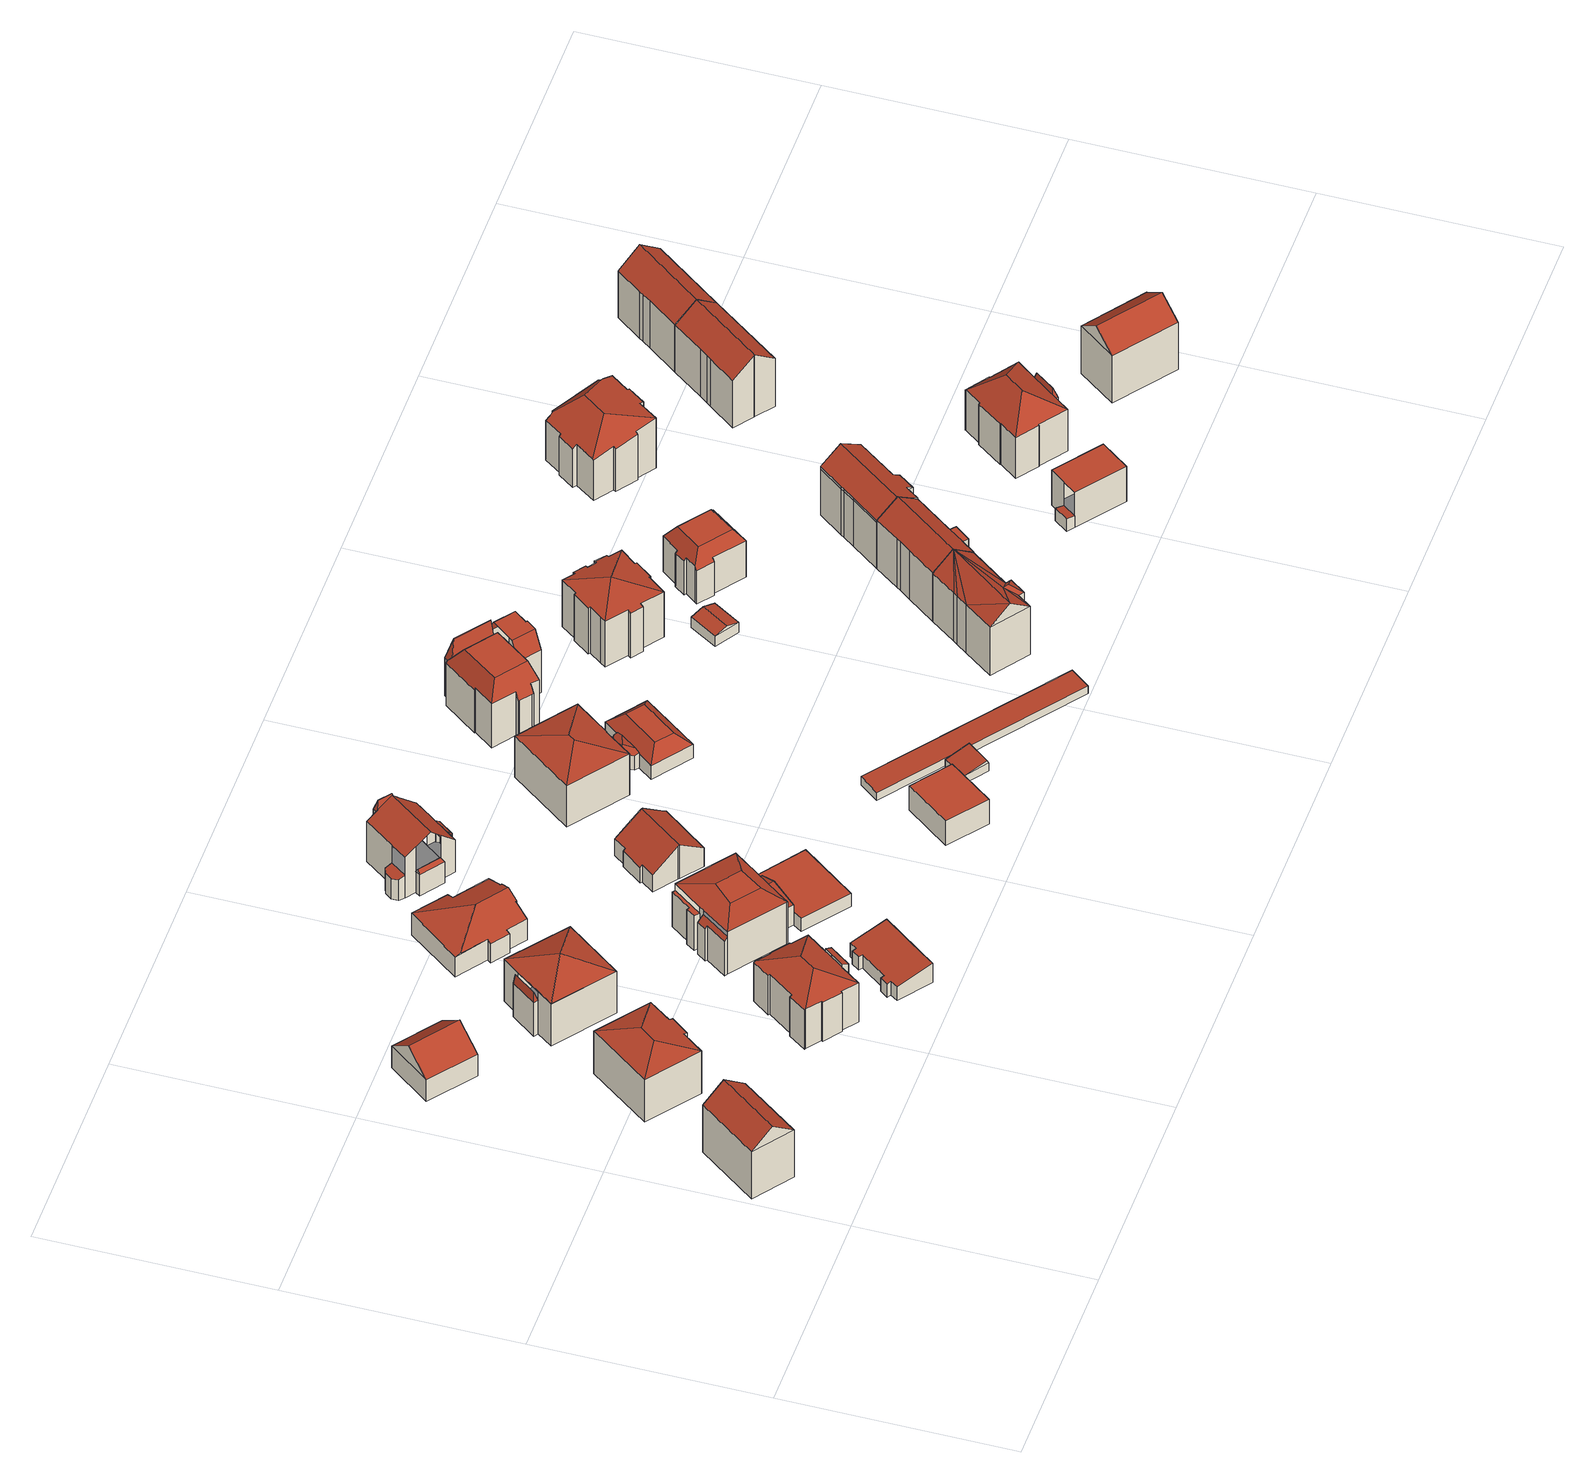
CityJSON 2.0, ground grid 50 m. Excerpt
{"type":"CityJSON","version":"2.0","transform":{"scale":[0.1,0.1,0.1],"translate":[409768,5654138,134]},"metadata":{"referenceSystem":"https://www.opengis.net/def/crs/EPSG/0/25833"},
"CityObjects":{
"building1":{"type":"Building","attributes":{"Dachtyp_tdc":"tdcGableRoof","Gemeindeschluessel":14612000,"Dachneigung":37.36,"QualitaetDacherkennung":73,"Geometrietyp2DReferenz":"3000","measuredHeight":16.45,"function":"31001_9998","roofType":"3100"},"geometry":[{"type":"Solid","lod":"2","boundaries":[[[[0,1,2,3]],[[1,4,5,2]],[[4,6,7,5]],[[6,0,3,7]],[[4,1,8]],[[0,6,9]],[[1,0,9,8]],[[6,4,8,9]],[[3,2,5,7]]]],"semantics":{"surfaces":[{"type":"WallSurface"},{"type":"RoofSurface"},{"type":"GroundSurface"}],"values":[[0,0,0,0,0,0,1,1,2]]}}]},
"building2":{"type":"Building","attributes":{"Dachtyp_tdc":"tdcHipRoof","Gemeindeschluessel":14612000,"Dachneigung":14.73,"QualitaetDacherkennung":58,"Geometrietyp2DReferenz":"3000","measuredHeight":13.12,"function":"31001_9998","roofType":"3200"},"geometry":[{"type":"Solid","lod":"2","boundaries":[[[[10,11,12,13]],[[11,14,15,12]],[[14,16,17,15]],[[16,18,19,17]],[[18,20,21,19]],[[20,22,23,21]],[[22,24,25,23]],[[24,10,13,25]],[[16,14,26]],[[20,18,27]],[[14,11,10,24,22,20,27,26]],[[18,16,26,27]],[[13,12,15,17,19,21,23,25]]]],"semantics":{"surfaces":[{"type":"WallSurface"},{"type":"RoofSurface"},{"type":"GroundSurface"}],"values":[[0,0,0,0,0,0,0,0,1,1,1,1,2]]}}]},
"building3":{"type":"Building","attributes":{"Dachtyp_tdc":"tdcFreeFormRoof","Gemeindeschluessel":14612000,"Dachneigung":39.04,"QualitaetDacherkennung":58,"Geometrietyp2DReferenz":"3000","measuredHeight":10.49,"function":"31001_9998","roofType":"5000"},"geometry":[{"type":"Solid","lod":"2","boundaries":[[[[28,29,30,31]],[[29,32,33,30]],[[32,34,35,33]],[[34,28,31,35]],[[36,34,32]],[[37,36,32,29]],[[37,29,28]],[[36,37,28,34]],[[31,30,33,35]]]],"semantics":{"surfaces":[{"type":"WallSurface"},{"type":"RoofSurface"},{"type":"GroundSurface"}],"values":[[0,0,0,0,0,1,0,1,2]]}}]},
"building4":{"type":"Building","attributes":{"Gemeindeschluessel":14612000,"Geometrietyp2DReferenz":"3000","function":"31001_9998","roofType":"9999"},"children":["building4-1","building4-2"]},
"building4-1":{"type":"BuildingPart","attributes":{"Dachtyp_tdc":"tdcPolyFlatRoof","Dachneigung":21.83,"QualitaetDacherkennung":48,"Geometrietyp2DReferenz":"3000","measuredHeight":11.21,"roofType":"2100"},"parents":["building4"],"geometry":[{"type":"MultiSurface","lod":"2","boundaries":[[[38,39,40,41]],[[39,42,43,44,40]],[[45,38,41,46,47]],[[45,42,39,38]],[[41,40,44,46]]],"semantics":{"surfaces":[{"type":"WallSurface"},{"type":"RoofSurface"},{"type":"GroundSurface"}],"values":[0,0,0,1,2]}}]},
"building4-2":{"type":"BuildingPart","attributes":{"Dachtyp_tdc":"tdcHipRoof","Dachneigung":21.79,"QualitaetDacherkennung":64,"Geometrietyp2DReferenz":"3000","measuredHeight":13.16,"roofType":"3200"},"parents":["building4"],"geometry":[{"type":"MultiSurface","lod":"2","boundaries":[[[48,49,50,51]],[[49,52,53,50]],[[52,54,55,53]],[[54,56,57,55]],[[56,58,59,57]],[[58,60,61,59]],[[60,62,63,61]],[[62,64,65,63]],[[64,66,67,65]],[[66,47,46,67]],[[43,68,69,44]],[[68,70,71,69]],[[70,72,73,71]],[[72,74,75,73]],[[74,76,77,75]],[[76,78,79,77]],[[78,80,81,79]],[[80,82,83,81]],[[82,48,51,83]],[[78,76,74,72,70,68,84]],[[66,64,62,60,58,56,85]],[[68,43,47,66,85,84]],[[56,54,52,49,48,82,80,78,84,85]],[[51,50,53,55,57,59,61,63,65,67,46,44,69,71,73,75,77,79,81,83]]],"semantics":{"surfaces":[{"type":"WallSurface"},{"type":"RoofSurface"},{"type":"GroundSurface"}],"values":[0,0,0,0,0,0,0,0,0,0,0,0,0,0,0,0,0,0,0,1,1,1,1,2]}}]},
"building5":{"type":"Building","attributes":{"Gemeindeschluessel":14612000,"Geometrietyp2DReferenz":"3000","function":"31001_9998","roofType":"9999"},"children":["building5-1","building5-2"]},
"building5-1":{"type":"BuildingPart","attributes":{"Dachtyp_tdc":"tdcTentRoof","Dachneigung":22.28,"QualitaetDacherkennung":67,"Geometrietyp2DReferenz":"3000","measuredHeight":14.36,"roofType":"3500"},"parents":["building5"],"geometry":[{"type":"MultiSurface","lod":"2","boundaries":[[[86,87,88]],[[86,89,90,87]],[[89,91,92,90]],[[91,93,94,92]],[[93,95,96,94]],[[95,97,98,96]],[[97,99,98]],[[100,101,102,103,104]],[[91,103,102]],[[93,91,102]],[[101,93,102]],[[97,100,104,86]],[[86,104,103,89]],[[89,103,91]],[[93,101,95]],[[95,101,100,97]],[[87,90,92,94,96,98]]],"semantics":{"surfaces":[{"type":"WallSurface"},{"type":"RoofSurface"},{"type":"GroundSurface"}],"values":[0,0,0,0,0,0,0,1,1,1,1,0,0,0,0,0,2]}}]},
"building5-2":{"type":"BuildingPart","attributes":{"Dachtyp_tdc":"tdcFreeFormRoof","Dachneigung":74.58,"QualitaetDacherkennung":22,"Geometrietyp2DReferenz":"3000","measuredHeight":10.93,"roofType":"5000"},"parents":["building5"],"geometry":[{"type":"MultiSurface","lod":"2","boundaries":[[[99,105,106,98]],[[105,107,108,106]],[[107,88,87,108]],[[109,88,107]],[[110,109,107,105]],[[110,105,99]],[[109,110,99,88]],[[98,106,108,87]]],"semantics":{"surfaces":[{"type":"WallSurface"},{"type":"RoofSurface"},{"type":"GroundSurface"}],"values":[0,0,0,0,1,1,1,2]}}]},
"building6":{"type":"Building","attributes":{"Dachtyp_tdc":"tdcPolyFlatRoof","Gemeindeschluessel":14612000,"Dachneigung":9.89,"QualitaetDacherkennung":87,"Geometrietyp2DReferenz":"3000","measuredHeight":5.12,"function":"31001_9998","roofType":"2100"},"geometry":[{"type":"Solid","lod":"2","boundaries":[[[[111,112,113,114]],[[112,115,116,113]],[[115,117,118,116]],[[117,119,120,118]],[[119,121,122,120]],[[121,123,124,122]],[[123,125,126,124]],[[125,127,128,126]],[[127,129,130,128]],[[129,131,132,130]],[[131,133,134,132]],[[135,111,114,136]],[[137,135,136,138]],[[138,136,114,113,116,118,120,122,124,126,128,130,132,134]],[[133,137,138,134]],[[133,131,129,127,125,123,121,119,117,115,112,111,135,137]]]],"semantics":{"surfaces":[{"type":"WallSurface"},{"type":"GroundSurface"},{"type":"RoofSurface"}],"values":[[0,0,0,0,0,0,0,0,0,0,0,0,0,1,0,2]]}}]},
"building7":{"type":"Building","attributes":{"Dachtyp_tdc":"tdcFreeFormRoof","Gemeindeschluessel":14612000,"Dachneigung":26.12,"QualitaetDacherkennung":46,"Geometrietyp2DReferenz":"3000","measuredHeight":8.81,"function":"31001_9998","roofType":"5000"},"geometry":[{"type":"Solid","lod":"2","boundaries":[[[[139,140,141,142]],[[140,143,144,141]],[[143,145,146,144]],[[145,147,148,146]],[[147,149,150,148]],[[149,151,152,150]],[[151,153,154,152]],[[153,155,156,154]],[[155,157,158,156]],[[157,159,160,158]],[[159,161,162,160]],[[161,163,164,162]],[[163,165,166,164]],[[165,139,142,166]],[[167,168,140,139]],[[155,153,169,168,167,165,163,161,159,157]],[[149,147,145,143,140,168,169,151]],[[153,151,169]],[[139,165,167]],[[142,141,144,146,148,150,152,154,156,158,160,162,164,166]]]],"semantics":{"surfaces":[{"type":"WallSurface"},{"type":"RoofSurface"},{"type":"GroundSurface"}],"values":[[0,0,0,0,0,0,0,0,0,0,0,0,0,0,1,1,1,0,0,2]]}}]},
"building8":{"type":"Building","attributes":{"Gemeindeschluessel":14612000,"Geometrietyp2DReferenz":"3000","function":"31001_9998","roofType":"9999"},"children":["building8-1","building8-2","building8-3","building8-4","building8-5"]},
"building8-1":{"type":"BuildingPart","attributes":{"Dachtyp_tdc":"tdcGableRoof","Dachneigung":10.98,"QualitaetDacherkennung":5,"Geometrietyp2DReferenz":"3000","measuredHeight":6.7,"roofType":"3100"},"parents":["building8"],"geometry":[{"type":"MultiSurface","lod":"2","boundaries":[[[170,171,172,173,174]],[[175,176,177,178,179]],[[175,171,180]],[[171,170,181,180]],[[176,175,180,181]],[[174,173,178,177]]],"semantics":{"surfaces":[{"type":"WallSurface"},{"type":"RoofSurface"},{"type":"GroundSurface"}],"values":[0,0,0,1,1,2]}}]},
"building8-2":{"type":"BuildingPart","attributes":{"Dachtyp_tdc":"tdcPolyFlatRoof","Dachneigung":0,"QualitaetDacherkennung":69,"Geometrietyp2DReferenz":"3000","measuredHeight":3.48,"roofType":"1000"},"parents":["building8"],"geometry":[{"type":"MultiSurface","lod":"2","boundaries":[[[182,183,184,185]],[[183,179,178,184]],[[172,186,187,173]],[[186,188,189,187]],[[188,182,185,189]],[[188,186,172,179,183,182]],[[185,184,178,173,187,189]]],"semantics":{"surfaces":[{"type":"WallSurface"},{"type":"RoofSurface"},{"type":"GroundSurface"}],"values":[0,0,0,0,0,1,2]}}]},
"building8-3":{"type":"BuildingPart","attributes":{"Dachtyp_tdc":"tdcCutTentRoof","Dachneigung":14.23,"QualitaetDacherkennung":48,"Geometrietyp2DReferenz":"3000","measuredHeight":12.59,"roofType":"9999"},"parents":["building8"],"geometry":[{"type":"MultiSurface","lod":"2","boundaries":[[[190,191,192,193,194]],[[191,195,174,192]],[[195,170,174]],[[196,177,176]],[[196,197,198,177]],[[197,199,200,198]],[[199,201,202,203,200]],[[204,205,206,207,208,209]],[[191,190,210,211]],[[197,196,195,191,211,212]],[[201,199,197,212,213]],[[190,205,204,201,213,210]],[[213,212,211,210]],[[193,192,174,177,198,200,203,208,207]]],"semantics":{"surfaces":[{"type":"WallSurface"},{"type":"RoofSurface"},{"type":"GroundSurface"}],"values":[0,0,0,0,0,0,0,0,1,1,1,1,1,2]}}]},
"building8-4":{"type":"BuildingPart","attributes":{"Dachtyp_tdc":"tdcPolyFlatRoof","Dachneigung":44.27,"QualitaetDacherkennung":33,"Geometrietyp2DReferenz":"3000","measuredHeight":9.91,"roofType":"2100"},"parents":["building8"],"geometry":[{"type":"MultiSurface","lod":"2","boundaries":[[[202,214,215,203]],[[214,216,217,215]],[[216,218,219,217]],[[218,220,221,219]],[[220,209,208,221]],[[220,218,216,214,202,209]],[[208,203,215,217,219,221]]],"semantics":{"surfaces":[{"type":"WallSurface"},{"type":"RoofSurface"},{"type":"GroundSurface"}],"values":[0,0,0,0,0,1,2]}}]},
"building8-5":{"type":"BuildingPart","attributes":{"Dachtyp_tdc":"tdcPolyFlatRoof","Dachneigung":0,"QualitaetDacherkennung":17,"Geometrietyp2DReferenz":"3000","measuredHeight":9.31,"roofType":"1000"},"parents":["building8"],"geometry":[{"type":"MultiSurface","lod":"2","boundaries":[[[222,223,224,225]],[[223,226,227,224]],[[226,228,229,227]],[[228,194,193,229]],[[206,222,225,207]],[[206,194,228,226,223,222]],[[225,224,227,229,193,207]]],"semantics":{"surfaces":[{"type":"WallSurface"},{"type":"RoofSurface"},{"type":"GroundSurface"}],"values":[0,0,0,0,0,1,2]}}]},
"building9":{"type":"Building","attributes":{"Gemeindeschluessel":14612000,"Geometrietyp2DReferenz":"3000","function":"31001_9998","roofType":"9999"},"children":["building9-1","building9-2","building9-3","building9-4","building9-5"]},
"building9-1":{"type":"BuildingPart","attributes":{"Dachtyp_tdc":"tdcFreeFormRoof","Dachneigung":75.2,"QualitaetDacherkennung":8,"Geometrietyp2DReferenz":"3000","measuredHeight":13.98,"roofType":"5000"},"parents":["building9"],"geometry":[{"type":"MultiSurface","lod":"2","boundaries":[[[230,231,232,233]],[[231,234,235,232]],[[234,236,237,235]],[[236,238,239,237]],[[240,241,242,243]],[[241,230,233,242]],[[244,238,236,245]],[[236,234,231,230,241,246,245]],[[241,240,246]],[[240,247,244,245,246]],[[233,232,235,237,239,248,249,243,242]]],"semantics":{"surfaces":[{"type":"WallSurface"},{"type":"RoofSurface"},{"type":"GroundSurface"}],"values":[0,0,0,0,0,0,1,1,1,1,2]}}]},
"building9-2":{"type":"BuildingPart","attributes":{"Dachtyp_tdc":"tdcFreeFormRoof","Dachneigung":40.85,"QualitaetDacherkennung":14,"Geometrietyp2DReferenz":"3000","measuredHeight":6.67,"roofType":"5000"},"parents":["building9"],"geometry":[{"type":"MultiSurface","lod":"2","boundaries":[[[250,251,252,253]],[[251,254,255,252]],[[254,256,257,255]],[[256,258,259,257]],[[258,260,261,259]],[[260,262,263,261]],[[262,264,265,263]],[[258,256,266,267,268,269]],[[256,254,251,266]],[[251,250,270,250,267,266]],[[250,264,268,267]],[[264,262,269,268]],[[262,260,258,269]],[[265,253,271,253,252,255,257,259,261,263]]],"semantics":{"surfaces":[{"type":"WallSurface"},{"type":"RoofSurface"},{"type":"GroundSurface"}],"values":[0,0,0,0,0,0,0,1,1,1,1,1,1,2]}}]},
"building9-3":{"type":"BuildingPart","attributes":{"Dachtyp_tdc":"tdcGableRoof","Dachneigung":42.58,"QualitaetDacherkennung":50,"Geometrietyp2DReferenz":"3000","measuredHeight":14.03,"roofType":"3100"},"parents":["building9"],"geometry":[{"type":"MultiSurface","lod":"2","boundaries":[[[272,273,271,274]],[[275,265,264]],[[275,276,277,265]],[[276,278,279,280,277]],[[281,282,283,284,285,286]],[[287,288,289,290,291]],[[288,292,243,289]],[[292,240,243]],[[293,272,274,239,238]],[[294,292,288,287,282,281,295]],[[295,278,276,275,273,272,293,296,294]],[[274,271,253,265,277,280,297,285,284,290,289,243,249,248,239]]],"semantics":{"surfaces":[{"type":"WallSurface"},{"type":"RoofSurface"},{"type":"GroundSurface"}],"values":[0,0,0,0,0,0,0,0,0,1,1,2]}}]},
"building9-4":{"type":"BuildingPart","attributes":{"Dachtyp_tdc":"tdcFreeFormRoof","Dachneigung":59.26,"QualitaetDacherkennung":10,"Geometrietyp2DReferenz":"3000","measuredHeight":6.6,"roofType":"5000"},"parents":["building9"],"geometry":[{"type":"MultiSurface","lod":"2","boundaries":[[[279,298,299,280]],[[298,300,301,299]],[[300,286,285,301]],[[302,286,300]],[[303,302,300,298]],[[303,298,279]],[[302,303,279,304,286]],[[280,299,301,285,297]]],"semantics":{"surfaces":[{"type":"WallSurface"},{"type":"RoofSurface"},{"type":"GroundSurface"}],"values":[0,0,0,0,1,1,1,2]}}]},
"building9-5":{"type":"BuildingPart","attributes":{"Dachtyp_tdc":"tdcPolyFlatRoof","Dachneigung":12.8,"QualitaetDacherkennung":46,"Geometrietyp2DReferenz":"3000","measuredHeight":5.93,"roofType":"2100"},"parents":["building9"],"geometry":[{"type":"MultiSurface","lod":"2","boundaries":[[[305,306,307,308]],[[306,309,310,307]],[[309,311,312,310]],[[311,291,290,312]],[[283,305,308,284]],[[283,291,311,309,306,305]],[[308,307,310,312,290,284]]],"semantics":{"surfaces":[{"type":"WallSurface"},{"type":"RoofSurface"},{"type":"GroundSurface"}],"values":[0,0,0,0,0,1,2]}}]},
"building10":{"type":"Building","attributes":{"Dachtyp_tdc":"tdcGableRoof","Gemeindeschluessel":14612000,"Dachneigung":34.95,"QualitaetDacherkennung":73,"Geometrietyp2DReferenz":"3000","measuredHeight":9.01,"function":"31001_9998","roofType":"3100"},"geometry":[{"type":"Solid","lod":"2","boundaries":[[[[313,314,315,316]],[[314,317,318,315]],[[317,319,320,318]],[[319,321,322,320]],[[321,323,324,322]],[[323,325,326,324]],[[325,327,328,326]],[[327,329,330,328]],[[329,331,332,330]],[[331,333,334,332]],[[333,335,336,334]],[[335,337,338,336]],[[337,339,340,338]],[[339,341,342,340]],[[341,313,316,342]],[[337,335,333,331,329,327]],[[327,325,323,321,319,317,314,313,341,339,337]],[[316,315,318,320,322,324,326,328,330,332,334,336,338,340,342]]]],"semantics":{"surfaces":[{"type":"WallSurface"},{"type":"RoofSurface"},{"type":"GroundSurface"}],"values":[[0,0,0,0,0,0,0,0,0,0,0,0,0,0,0,1,1,2]]}}]},
"building11":{"type":"Building","attributes":{"Dachtyp_tdc":"tdcPolyFlatRoof","Gemeindeschluessel":14612000,"Dachneigung":0,"QualitaetDacherkennung":80,"Geometrietyp2DReferenz":"3000","measuredHeight":6.54,"function":"31001_9998","roofType":"1000"},"geometry":[{"type":"Solid","lod":"2","boundaries":[[[[343,344,345,346]],[[344,347,348,345]],[[347,349,350,348]],[[349,343,346,350]],[[349,347,344,343]],[[346,345,348,350]]]],"semantics":{"surfaces":[{"type":"WallSurface"},{"type":"RoofSurface"},{"type":"GroundSurface"}],"values":[[0,0,0,0,1,2]]}}]},
"building12":{"type":"Building","attributes":{"Gemeindeschluessel":14612000,"Geometrietyp2DReferenz":"3000","function":"31001_9998","roofType":"9999"},"children":["building12-1","building12-2","building12-3"]},
"building12-1":{"type":"BuildingPart","attributes":{"Dachtyp_tdc":"tdcHipRoof","Dachneigung":14.87,"QualitaetDacherkennung":52,"Geometrietyp2DReferenz":"3000","measuredHeight":13.19,"roofType":"3200"},"parents":["building12"],"geometry":[{"type":"MultiSurface","lod":"2","boundaries":[[[351,352,353,354,355]],[[352,356,357,353]],[[356,358,359,357]],[[358,360,361,359]],[[360,362,363,361]],[[362,364,365,363]],[[364,366,367,365]],[[366,368,367]],[[364,362,360,369]],[[358,356,370]],[[360,358,370,369]],[[356,352,351,366,364,369,370]],[[354,353,357,359,361,363,365,367]]],"semantics":{"surfaces":[{"type":"WallSurface"},{"type":"RoofSurface"},{"type":"GroundSurface"}],"values":[0,0,0,0,0,0,0,0,1,1,1,1,2]}}]},
"building12-2":{"type":"BuildingPart","attributes":{"Dachtyp_tdc":"tdcCutTentRoof","Dachneigung":42.06,"QualitaetDacherkennung":77,"Geometrietyp2DReferenz":"3000","measuredHeight":6.34,"roofType":"9999"},"parents":["building12"],"geometry":[{"type":"MultiSurface","lod":"2","boundaries":[[[371,372,373,374]],[[372,375,376,373]],[[375,377,378,376]],[[377,379,380,378]],[[379,381,382,380]],[[375,372,383,384]],[[377,375,384,385]],[[379,377,385,386]],[[372,371,387,388,381,379,386,383]],[[386,385,384,383]],[[374,373,376,378,380,382,389,390]]],"semantics":{"surfaces":[{"type":"WallSurface"},{"type":"RoofSurface"},{"type":"GroundSurface"}],"values":[0,0,0,0,0,1,1,1,1,1,2]}}]},
"building12-3":{"type":"BuildingPart","attributes":{"Dachtyp_tdc":"tdcHipRoof","Dachneigung":23.74,"QualitaetDacherkennung":28,"Geometrietyp2DReferenz":"3000","measuredHeight":4.83,"roofType":"3200"},"parents":["building12"],"geometry":[{"type":"MultiSurface","lod":"2","boundaries":[[[391,355,354,392]],[[393,394,395,396,397,398,399]],[[400,401,402,403,404,405]],[[398,406,407,368,407,355,391,400,405,399]],[[404,393,399,405]],[[367,408,409,410,411,412,413,374,390,389,382,414,415,416,392,354,408]],[[407,406,409,408]],[[406,398,410,409]],[[398,397,411,410]],[[397,396,412,411]],[[396,395,413,412]],[[395,394,374,413]],[[394,371,374]],[[403,382,381]],[[403,402,414,382]],[[402,401,415,414]],[[401,400,416,415]],[[400,391,392,416]]],"semantics":{"surfaces":[{"type":"WallSurface"},{"type":"RoofSurface"},{"type":"GroundSurface"}],"values":[0,1,1,1,1,2,0,0,0,0,0,0,0,0,0,0,0,0]}}]},
"building13":{"type":"Building","attributes":{"Dachtyp_tdc":"tdcGableRoof","Gemeindeschluessel":14612000,"Dachneigung":11.36,"QualitaetDacherkennung":24,"Geometrietyp2DReferenz":"3000","measuredHeight":3.15,"function":"31001_9998","roofType":"3100"},"geometry":[{"type":"Solid","lod":"2","boundaries":[[[[417,418,419,420]],[[418,421,422,419]],[[421,423,424,422]],[[423,417,420,424]],[[421,418,425]],[[417,423,426]],[[418,417,426,425]],[[423,421,425,426]],[[420,419,422,424]]]],"semantics":{"surfaces":[{"type":"WallSurface"},{"type":"RoofSurface"},{"type":"GroundSurface"}],"values":[[0,0,0,0,0,0,1,1,2]]}}]},
"building14":{"type":"Building","attributes":{"Dachtyp_tdc":"tdcPolyFlatRoof","Gemeindeschluessel":14612000,"Dachneigung":2.92,"QualitaetDacherkennung":74,"Geometrietyp2DReferenz":"3000","measuredHeight":2.35,"function":"31001_9998","roofType":"2100"},"geometry":[{"type":"Solid","lod":"2","boundaries":[[[[427,428,429,430]],[[428,431,432,429]],[[431,433,434,432]],[[433,427,430,434]],[[433,431,428,427]],[[430,429,432,434]]]],"semantics":{"surfaces":[{"type":"WallSurface"},{"type":"RoofSurface"},{"type":"GroundSurface"}],"values":[[0,0,0,0,1,2]]}}]},
"building15":{"type":"Building","attributes":{"Gemeindeschluessel":14612000,"Geometrietyp2DReferenz":"3000","function":"31001_9998","roofType":"9999"},"children":["building15-1","building15-2","building15-3"]},
"building15-1":{"type":"BuildingPart","attributes":{"Dachtyp_tdc":"tdcFreeFormRoof","Dachneigung":77.22,"QualitaetDacherkennung":17,"Geometrietyp2DReferenz":"3000","measuredHeight":15.53,"roofType":"5000"},"parents":["building15"],"geometry":[{"type":"MultiSurface","lod":"2","boundaries":[[[435,436,437,438]],[[439,440,441,442,436,443]],[[443,436,435]],[[435,444,445,446,439,443]],[[447,442,441]],[[436,442,447]],[[437,448,449,450,451,438]],[[436,447,448,437]],[[447,441,449,448]]],"semantics":{"surfaces":[{"type":"WallSurface"},{"type":"RoofSurface"},{"type":"GroundSurface"}],"values":[0,1,1,1,0,0,2,0,0]}}]},
"building15-2":{"type":"BuildingPart","attributes":{"Dachtyp_tdc":"tdcCutGableRoof","Dachneigung":0.431,"QualitaetDacherkennung":54,"Geometrietyp2DReferenz":"3000","measuredHeight":15.58,"roofType":"9999"},"parents":["building15"],"geometry":[{"type":"MultiSurface","lod":"2","boundaries":[[[452,453,454,455]],[[453,456,457,454]],[[458,459,460,449,441]],[[459,461,462,460]],[[461,463,464,462]],[[463,465,466,464]],[[467,468,456,453,452]],[[461,459,458,440,446,469]],[[452,465,463,461,469,467]],[[455,454,457,470,451,450,449,460,462,464,466]],[[465,452,455,466]]],"semantics":{"surfaces":[{"type":"WallSurface"},{"type":"RoofSurface"},{"type":"GroundSurface"}],"values":[0,0,0,0,0,0,1,1,1,2,0]}}]},
"building15-3":{"type":"BuildingPart","attributes":{"Dachtyp_tdc":"tdcCutTentRoof","Dachneigung":0.638,"QualitaetDacherkennung":59,"Geometrietyp2DReferenz":"3000","measuredHeight":15.63,"roofType":"9999"},"parents":["building15"],"geometry":[{"type":"MultiSurface","lod":"2","boundaries":[[[471,472,473,474]],[[472,475,476,473]],[[475,477,478,476]],[[477,479,480,478]],[[479,481,482,480]],[[481,483,484,482]],[[483,485,486,484]],[[485,487,488,486]],[[487,489,490,488]],[[489,491,492,490]],[[491,493,494,492]],[[493,495,496,494]],[[495,497,435,438,496]],[[498,499,500,457,456]],[[499,471,474,500]],[[487,485,483,481,479,477,475,472,501,502]],[[495,493,491,489,487,502,503]],[[504,497,495,503,505]],[[472,471,499,498,468,506,504,505,501]],[[505,503,502,501]],[[474,473,476,478,480,482,484,486,488,490,492,494,496,438,451,470,457,500]]],"semantics":{"surfaces":[{"type":"WallSurface"},{"type":"RoofSurface"},{"type":"GroundSurface"}],"values":[0,0,0,0,0,0,0,0,0,0,0,0,0,0,0,1,1,1,1,1,2]}}]},
"building16":{"type":"Building","attributes":{"Dachtyp_tdc":"tdcFreeFormRoof","Gemeindeschluessel":14612000,"Dachneigung":36.52,"QualitaetDacherkennung":73,"Geometrietyp2DReferenz":"3000","measuredHeight":16.56,"function":"31001_9998","roofType":"5000"},"geometry":[{"type":"Solid","lod":"2","boundaries":[[[[507,508,509,510]],[[508,511,512,509]],[[511,513,514,512]],[[513,515,516,514]],[[515,517,518,516]],[[517,519,520,518]],[[519,521,522,520]],[[521,523,524,522]],[[523,525,526,524]],[[525,527,528,526]],[[527,507,510,528]],[[525,529,527]],[[523,529,525]],[[521,529,523]],[[521,530,529]],[[530,521,519]],[[530,519,517]],[[529,508,507]],[[529,531,508]],[[531,530,517]],[[530,531,529]],[[515,531,517]],[[532,531,515,513]],[[532,513,511]],[[531,532,511,508]],[[529,507,527]],[[510,509,512,514,516,518,520,522,524,526,528]]]],"semantics":{"surfaces":[{"type":"WallSurface"},{"type":"RoofSurface"},{"type":"GroundSurface"}],"values":[[0,0,0,0,0,0,0,0,0,0,0,1,1,1,1,1,0,1,1,1,1,1,1,1,1,0,2]]}}]},
"building17":{"type":"Building","attributes":{"Dachtyp_tdc":"tdcTentRoof","Gemeindeschluessel":14612000,"Dachneigung":14.72,"QualitaetDacherkennung":67,"Geometrietyp2DReferenz":"3000","measuredHeight":14.14,"function":"31001_9998","roofType":"3500"},"geometry":[{"type":"Solid","lod":"2","boundaries":[[[[533,534,535,536]],[[534,537,538,535]],[[537,539,540,538]],[[539,541,542,540]],[[541,543,544,542]],[[543,545,546,544]],[[545,547,548,546]],[[547,549,550,548]],[[549,551,552,550]],[[551,553,554,552]],[[553,555,556,554]],[[555,557,558,556]],[[557,559,560,558]],[[559,561,562,560]],[[561,563,564,562]],[[563,565,566,564]],[[565,567,568,566]],[[567,569,570,568]],[[569,571,572,570]],[[571,573,574,572]],[[573,575,576,574]],[[575,577,578,576]],[[577,579,580,578]],[[579,581,582,580]],[[581,533,536,582]],[[557,555,553,551,549,547,545,543,541,539,583]],[[567,565,563,561,559,557,583]],[[577,575,573,571,569,567,583]],[[539,537,534,533,581,579,577,583]],[[536,535,538,540,542,544,546,548,550,552,554,556,558,560,562,564,566,568,570,572,574,576,578,580,582]]]],"semantics":{"surfaces":[{"type":"WallSurface"},{"type":"RoofSurface"},{"type":"GroundSurface"}],"values":[[0,0,0,0,0,0,0,0,0,0,0,0,0,0,0,0,0,0,0,0,0,0,0,0,0,1,1,1,1,2]]}}]},
"building18":{"type":"Building","attributes":{"Dachtyp_tdc":"tdcGableRoof","Gemeindeschluessel":14612000,"Dachneigung":15.73,"QualitaetDacherkennung":79,"Geometrietyp2DReferenz":"3000","measuredHeight":3.63,"function":"31001_9998","roofType":"3100"},"geometry":[{"type":"Solid","lod":"2","boundaries":[[[[584,585,586,587]],[[585,588,589,586]],[[588,590,591,589]],[[590,584,587,591]],[[588,585,592]],[[584,590,593]],[[585,584,593,592]],[[590,588,592,593]],[[587,586,589,591]]]],"semantics":{"surfaces":[{"type":"WallSurface"},{"type":"RoofSurface"},{"type":"GroundSurface"}],"values":[[0,0,0,0,0,0,1,1,2]]}}]},
"building19":{"type":"Building","attributes":{"Gemeindeschluessel":14612000,"Geometrietyp2DReferenz":"3000","function":"31001_9998","roofType":"9999"},"children":["building19-1","building19-2"]},
"building19-1":{"type":"BuildingPart","attributes":{"Dachtyp_tdc":"tdcPolyFlatRoof","Dachneigung":0,"QualitaetDacherkennung":37,"Geometrietyp2DReferenz":"3000","measuredHeight":12.93,"roofType":"1000"},"parents":["building19"],"geometry":[{"type":"MultiSurface","lod":"2","boundaries":[[[594,595,596,597]],[[595,598,599,596]],[[598,600,601,599]],[[600,598,595,594]],[[597,596,599,601]]],"semantics":{"surfaces":[{"type":"WallSurface"},{"type":"RoofSurface"},{"type":"GroundSurface"}],"values":[0,0,0,1,2]}}]},
"building19-2":{"type":"BuildingPart","attributes":{"Dachtyp_tdc":"tdcGableRoof","Dachneigung":35.34,"QualitaetDacherkennung":79,"Geometrietyp2DReferenz":"3000","measuredHeight":16.53,"roofType":"3100"},"parents":["building19"],"geometry":[{"type":"MultiSurface","lod":"2","boundaries":[[[602,601,600]],[[602,603,510,601]],[[603,604,605,510]],[[604,606,528,605]],[[606,607,608,528]],[[607,609,610,608]],[[609,611,612,610]],[[611,613,614,612]],[[613,615,616,614]],[[615,617,618,616]],[[617,619,597,618]],[[619,594,597]],[[615,613,611,609,607,606,604]],[[604,603,602,619,617,615]],[[601,510,605,528,608,610,612,614,616,618,597]]],"semantics":{"surfaces":[{"type":"WallSurface"},{"type":"RoofSurface"},{"type":"GroundSurface"}],"values":[0,0,0,0,0,0,0,0,0,0,0,0,1,1,2]}}]},
"building20":{"type":"Building","attributes":{"Dachtyp_tdc":"tdcCutTentRoof","Gemeindeschluessel":14612000,"Dachneigung":0.082,"QualitaetDacherkennung":68,"Geometrietyp2DReferenz":"3000","measuredHeight":12.29,"function":"31001_9998","roofType":"9999"},"geometry":[{"type":"Solid","lod":"2","boundaries":[[[[620,621,622,623]],[[621,624,625,622]],[[624,626,627,625]],[[626,628,629,627]],[[628,630,631,629]],[[630,632,633,631]],[[632,634,635,633]],[[634,636,637,635]],[[636,638,639,637]],[[638,640,641,639]],[[640,642,643,641]],[[642,644,645,643]],[[644,646,647,645]],[[646,648,649,647]],[[648,650,651,649]],[[650,652,653,651]],[[652,620,623,653]],[[638,636,634,632,630,628,626,624,654,655]],[[640,638,655,656]],[[648,646,644,642,640,656,657]],[[624,621,620,652,650,648,657,654]],[[657,656,655,654]],[[623,622,625,627,629,631,633,635,637,639,641,643,645,647,649,651,653]]]],"semantics":{"surfaces":[{"type":"WallSurface"},{"type":"RoofSurface"},{"type":"GroundSurface"}],"values":[[0,0,0,0,0,0,0,0,0,0,0,0,0,0,0,0,0,1,1,1,1,1,2]]}}]},
"building21":{"type":"Building","attributes":{"Dachtyp_tdc":"tdcFreeFormRoof","Gemeindeschluessel":14612000,"Dachneigung":32.7,"QualitaetDacherkennung":73,"Geometrietyp2DReferenz":"3000","measuredHeight":16.48,"function":"31001_9998","roofType":"5000"},"geometry":[{"type":"Solid","lod":"2","boundaries":[[[[658,659,660,661]],[[659,662,663,660]],[[662,664,665,663]],[[664,666,667,665]],[[666,668,618,667]],[[668,669,614,618]],[[669,670,671,614]],[[672,673,674,675,676,677,664,662]],[[674,678,679,680,681,613,675]],[[668,676,675,613,669]],[[669,613,681,670]],[[670,681,680,682]],[[682,680,679,683]],[[683,679,678,684]],[[684,678,674,673,658]],[[666,677,676,668]],[[664,677,666]],[[658,673,672,659]],[[659,672,662]],[[671,685,686,687,661,660,663,665,667,618,614]],[[670,682,685,671]],[[682,683,686,685]],[[683,684,687,686]],[[684,658,661,687]]]],"semantics":{"surfaces":[{"type":"WallSurface"},{"type":"RoofSurface"},{"type":"GroundSurface"}],"values":[[0,0,0,0,0,0,0,1,1,0,0,0,0,0,0,0,0,0,0,2,0,0,0,0]]}}]},
"building22":{"type":"Building","attributes":{"Gemeindeschluessel":14612000,"Geometrietyp2DReferenz":"3000","function":"31001_9998","roofType":"9999"},"children":["building22-1","building22-2"]},
"building22-1":{"type":"BuildingPart","attributes":{"Dachtyp_tdc":"tdcPolyFlatRoof","Dachneigung":7.24,"QualitaetDacherkennung":42,"Geometrietyp2DReferenz":"3000","measuredHeight":3.38,"roofType":"2100"},"parents":["building22"],"geometry":[{"type":"MultiSurface","lod":"2","boundaries":[[[688,689,690,691]],[[689,692,693,690]],[[692,694,695,693]],[[694,692,689,688]],[[691,690,693,695]]],"semantics":{"surfaces":[{"type":"WallSurface"},{"type":"RoofSurface"},{"type":"GroundSurface"}],"values":[0,0,0,1,2]}}]},
"building22-2":{"type":"BuildingPart","attributes":{"Dachtyp_tdc":"tdcPolyFlatRoof","Dachneigung":0,"QualitaetDacherkennung":42,"Geometrietyp2DReferenz":"3000","measuredHeight":9.4,"roofType":"1000"},"parents":["building22"],"geometry":[{"type":"MultiSurface","lod":"2","boundaries":[[[696,697,698,699]],[[697,700,701,698]],[[700,702,688,691,701]],[[703,696,699,695,694]],[[703,702,700,697,696]],[[699,698,701,691,695]]],"semantics":{"surfaces":[{"type":"WallSurface"},{"type":"RoofSurface"},{"type":"GroundSurface"}],"values":[0,0,0,0,1,2]}}]},
"building23":{"type":"Building","attributes":{"Dachtyp_tdc":"tdcFreeFormRoof","Gemeindeschluessel":14612000,"Dachneigung":12.64,"QualitaetDacherkennung":14,"Geometrietyp2DReferenz":"3000","measuredHeight":15.29,"function":"31001_9998","roofType":"5000"},"geometry":[{"type":"Solid","lod":"2","boundaries":[[[[704,705,706,707]],[[705,708,709,706]],[[708,710,711,709]],[[710,712,713,711]],[[712,714,715,713]],[[714,716,717,715]],[[716,718,719,717]],[[718,720,721,719]],[[720,722,723,721]],[[722,724,725,723]],[[724,726,727,725]],[[726,728,729,727]],[[728,730,731,729]],[[730,732,733,731]],[[732,734,735,733]],[[734,736,737,735]],[[736,738,739,737]],[[738,740,741,739]],[[740,742,743,741]],[[742,704,707,743]],[[734,732,730,744,745,740,738,736]],[[746,747,718,716,714,712,748]],[[722,720,747,746,744,730,728,726,724]],[[744,746,748,710,708,705,704,742,745]],[[742,740,745]],[[712,710,748]],[[720,718,747]],[[707,706,709,711,713,715,717,719,721,723,725,727,729,731,733,735,737,739,741,743]]]],"semantics":{"surfaces":[{"type":"WallSurface"},{"type":"RoofSurface"},{"type":"GroundSurface"}],"values":[[0,0,0,0,0,0,0,0,0,0,0,0,0,0,0,0,0,0,0,0,1,1,1,1,0,0,0,2]]}}]},
"building24":{"type":"Building","attributes":{"Gemeindeschluessel":14612000,"Geometrietyp2DReferenz":"3000","function":"31001_9998","roofType":"9999"},"children":["building24-1","building24-2"]},
"building24-1":{"type":"BuildingPart","attributes":{"Dachtyp_tdc":"tdcFreeFormRoof","Dachneigung":75.13,"QualitaetDacherkennung":18,"Geometrietyp2DReferenz":"3000","measuredHeight":12.14,"roofType":"5000"},"parents":["building24"],"geometry":[{"type":"MultiSurface","lod":"2","boundaries":[[[749,750,751,752]],[[750,753,754,751]],[[753,755,756,754]],[[757,749,752,758]],[[755,753,759]],[[753,750,749,760,759]],[[749,757,760]],[[757,755,759,760]],[[752,751,754,756,761,756,758]]],"semantics":{"surfaces":[{"type":"WallSurface"},{"type":"RoofSurface"},{"type":"GroundSurface"}],"values":[0,0,0,0,1,1,1,1,2]}}]},
"building24-2":{"type":"BuildingPart","attributes":{"Dachtyp_tdc":"tdcHipRoof","Dachneigung":34.43,"QualitaetDacherkennung":46,"Geometrietyp2DReferenz":"3000","measuredHeight":16.02,"roofType":"3200"},"parents":["building24"],"geometry":[{"type":"MultiSurface","lod":"2","boundaries":[[[762,763,764,765]],[[763,766,767,764]],[[766,768,769,767]],[[768,770,771,769]],[[770,772,773,771]],[[772,774,775,773]],[[774,776,758,775]],[[777,778,761,779]],[[778,780,781,761]],[[780,782,783,781]],[[782,784,785,783]],[[784,786,787,785]],[[786,788,789,787]],[[788,790,791,789]],[[790,762,765,791]],[[786,784,782,780,792]],[[774,772,770,768,766,793]],[[780,778,777,776,774,793,792]],[[766,763,762,790,788,786,792,793]],[[765,764,767,769,771,773,775,758,756,761,781,783,785,787,789,791]]],"semantics":{"surfaces":[{"type":"WallSurface"},{"type":"RoofSurface"},{"type":"GroundSurface"}],"values":[0,0,0,0,0,0,0,0,0,0,0,0,0,0,0,1,1,1,1,2]}}]},
"building25":{"type":"Building","attributes":{"Dachtyp_tdc":"tdcGableRoof","Gemeindeschluessel":14612000,"Dachneigung":37.42,"QualitaetDacherkennung":70,"Geometrietyp2DReferenz":"3000","measuredHeight":16.58,"function":"31001_9998","roofType":"3100"},"geometry":[{"type":"Solid","lod":"2","boundaries":[[[[794,795,796,797]],[[795,798,799,796]],[[798,800,801,799]],[[800,802,803,801]],[[802,804,805,803]],[[804,806,807,805]],[[806,808,809,807]],[[808,810,811,809]],[[810,812,813,811]],[[812,814,815,813]],[[814,794,797,815]],[[810,808,806,804]],[[804,802,800,798,795,794,814,812,810]],[[797,796,799,801,803,805,807,809,811,813,815]]]],"semantics":{"surfaces":[{"type":"WallSurface"},{"type":"RoofSurface"},{"type":"GroundSurface"}],"values":[[0,0,0,0,0,0,0,0,0,0,0,1,1,2]]}}]},
"building26":{"type":"Building","attributes":{"Dachtyp_tdc":"tdcGableRoof","Gemeindeschluessel":14612000,"Dachneigung":38.01,"QualitaetDacherkennung":74,"Geometrietyp2DReferenz":"3000","measuredHeight":16.6,"function":"31001_9998","roofType":"3100"},"geometry":[{"type":"Solid","lod":"2","boundaries":[[[[816,817,818,819]],[[817,820,821,818]],[[820,822,823,821]],[[822,816,819,823]],[[820,817,824]],[[816,822,825]],[[817,816,825,824]],[[822,820,824,825]],[[819,818,821,823]]]],"semantics":{"surfaces":[{"type":"WallSurface"},{"type":"RoofSurface"},{"type":"GroundSurface"}],"values":[[0,0,0,0,0,0,1,1,2]]}}]},
"building27":{"type":"Building","attributes":{"Dachtyp_tdc":"tdcFreeFormRoof","Gemeindeschluessel":14612000,"Dachneigung":37.56,"QualitaetDacherkennung":72,"Geometrietyp2DReferenz":"3000","measuredHeight":16.59,"function":"31001_9998","roofType":"5000"},"geometry":[{"type":"Solid","lod":"2","boundaries":[[[[800,826,827,801]],[[826,828,829,827]],[[828,830,831,829]],[[830,832,833,831]],[[832,834,835,833]],[[834,806,807,835]],[[806,802,803,807]],[[802,800,801,803]],[[806,834,836,837]],[[836,832,830,828,826,800,802,837]],[[802,806,837]],[[834,832,836]],[[801,827,829,831,833,835,807,803]]]],"semantics":{"surfaces":[{"type":"WallSurface"},{"type":"RoofSurface"},{"type":"GroundSurface"}],"values":[[0,0,0,0,0,0,0,0,1,1,0,0,2]]}}]}
},
"vertices":[
[0,201,145],[96,330,145],[96,330,19],[0,201,19],[177,270,145],[177,270,19],[82,141,145],[82,141,19],[137,300,184],[41,171,184],
[296,424,126],[290,429,128],[290,429,14],[296,424,14],[254,382,128],[254,382,14],[146,463,127],[146,463,14],[246,597,127],[246,597,14],[354,516,128],[354,516,14],[319,468,128],[319,468,14],[326,463,126],[326,463,14],[237,472,146],[264,507,146],
[78,883,68],[149,975,68],[149,975,10],[78,883,10],[245,903,68],[245,903,10],[176,810,68],[176,810,10],[211,857,114],[113,929,114],
[607,230,124],[574,185,124],[574,185,18],[607,230,18],[562,194,130],[562,194,122],[562,194,18],[595,238,130],[595,238,18],[595,238,122],
[458,264,124],[500,321,124],[500,321,18],[458,264,18],[497,323,122],[497,323,18],[525,361,122],[525,361,18],[528,359,124],[528,359,18],[558,337,123],[558,337,18],[560,339,122],[560,339,18],[598,311,121],[598,311,18],[596,308,122],[596,308,18],[629,284,122],[629,284,18],[531,151,122],[531,151,18],[498,176,122],[498,176,18],[496,173,121],[496,173,18],[458,201,122],[458,201,18],[460,204,123],[460,204,18],[430,226,124],[430,226,18],[427,228,122],[427,228,18],[454,266,122],[454,266,18],[518,238,149],[543,272,149],
[363,787,121],[363,787,9],[363,787,98],[390,823,121],[390,823,9],[515,729,121],[515,729,9],[423,606,121],[423,606,9],[298,699,121],[298,699,9],[323,734,121],[323,734,9],[323,734,98],[323,734,122],[298,699,122],[406,715,153],[390,823,122],[363,787,122],
[314,740,98],[314,740,9],[354,794,98],[354,794,9],[359,791,119],[322,742,119],
[636,132,51],[678,189,51],[678,189,15],[636,132,15],[671,195,50],[671,195,15],[683,212,50],[683,212,15],[691,206,51],[691,206,15],[702,222,51],[702,222,15],[771,170,66],[771,170,15],[746,136,66],[746,136,15],[706,83,66],[706,83,15],[681,48,66],[681,48,15],[612,99,51],[612,99,15],[623,115,51],[623,115,15],[628,137,50],[628,137,15],[615,120,50],[615,120,15],
[431,935,56],[516,1050,64],[516,1050,4],[431,935,4],[585,999,64],[585,999,4],[575,985,70],[575,985,4],[645,934,70],[645,934,4],[623,904,83],[623,904,4],[625,902,83],[625,902,4],[594,862,78],[594,862,4],[592,863,78],[592,863,4],[570,833,60],[570,833,4],[530,862,60],[530,862,4],[525,854,55],[525,854,4],[488,881,55],[488,881,4],[494,889,60],[494,889,4],[441,928,60],[548,930,92],[611,884,92],
[781,457,68],[813,434,68],[813,434,49],[813,434,14],[781,457,14],[753,352,68],[721,375,68],[721,375,14],[753,352,14],[753,352,49],[792,404,81],[759,427,81],
[836,262,49],[740,333,49],[740,333,14],[836,262,14],[827,453,49],[827,453,14],[925,382,49],[925,382,14],
[685,570,125],[801,484,125],[801,484,14],[685,570,14],[685,570,107],[781,457,125],[721,375,125],[701,348,126],[701,348,14],[699,349,126],[699,349,14],[586,433,126],[586,433,113],[586,433,14],[632,497,125],[638,506,125],[638,506,107],[638,506,14],[632,497,14],[632,497,113],[692,491,140],[743,454,140],[711,404,138],[651,448,138],
[579,437,105],[579,437,14],[611,482,105],[611,482,14],[607,485,99],[607,485,14],[621,505,99],[621,505,14],
[628,514,107],[641,533,107],[641,533,14],[628,514,14],[647,530,107],[647,530,14],[679,574,107],[679,574,14],
[731,1178,118],[733,1182,101],[733,1182,4],[731,1178,4],[756,1166,101],[756,1166,4],[753,1162,118],[753,1162,4],[745,1152,118],[745,1152,4],[707,1178,118],[716,1190,118],[716,1190,4],[707,1178,4],[745,1151,118],[743,1161,143],[717,1180,144],[735,1158,118],[745,1151,4],[735,1158,4],
[762,1095,60],[777,1084,60],[777,1084,4],[762,1095,4],[776,1083,61],[776,1083,4],[778,1075,60],[778,1075,4],[753,1042,60],[753,1042,4],[745,1041,61],[745,1041,4],[745,1040,60],[745,1040,4],[730,1051,60],[730,1051,4],[768,1078,69],[765,1078,71],[747,1053,71],[747,1052,70],[774,1110,43],[774,1110,4],
[784,1124,90],[774,1110,90],[784,1124,4],[730,1051,90],[709,1022,90],[709,1022,4],[681,1042,121],[681,1042,60],[681,1042,4],[632,1078,125],[611,1093,112],[611,1093,64],[611,1093,4],[632,1078,4],[632,1078,60],[637,1128,112],[685,1194,112],[685,1194,4],[637,1128,4],[637,1128,64],[707,1178,126],[745,1152,134],[735,1158,145],[661,1057,145],[745,1151,134],[661,1057,4],
[674,1032,60],[674,1032,4],[625,1068,60],[625,1068,4],[628,1073,70],[673,1041,70],[661,1057,60],
[600,1102,60],[600,1117,58],[600,1117,4],[600,1102,4],[611,1132,58],[611,1132,4],[624,1137,60],[624,1137,4],
[782,667,57],[778,670,53],[778,670,12],[782,667,12],[812,715,53],[812,715,12],[816,712,57],[816,712,12],[836,740,57],[836,740,12],[861,721,79],[861,721,12],[885,703,100],[885,703,12],[888,701,102],[888,701,12],[890,700,101],[890,700,12],[922,675,72],[922,675,12],[934,666,62],[934,666,12],[858,566,62],[858,566,12],[813,601,102],[813,601,12],[810,603,100],[810,603,12],[761,639,57],[761,639,12],
[1207,174,79],[1134,76,79],[1134,76,14],[1207,174,14],[1052,138,79],[1052,138,14],[1124,235,79],[1124,235,14],
[1054,824,118],[1053,824,118],[1053,824,7],[1054,824,7],[1054,824,36],[1009,764,118],[1009,764,7],[889,853,117],[889,853,7],[991,990,117],[991,990,7],[1100,909,118],[1100,909,7],[1111,901,118],[1111,901,7],[1081,860,118],[1081,860,7],[1081,860,36],[1004,885,138],[994,871,138],
[1128,826,44],[1152,858,44],[1152,858,7],[1128,826,7],[1233,798,44],[1233,798,7],[1144,677,44],[1144,677,7],[1063,737,44],[1063,737,7],[1087,769,44],[1087,769,7],[1159,819,70],[1196,792,70],[1138,714,70],[1101,742,70],[1121,815,44],[1094,779,44],[1094,779,7],[1121,815,7],
[1069,812,44],[1069,812,7],[1121,815,51],[1128,826,48],[1128,825,48],[1121,831,46],[1103,828,47],[1089,839,44],[1093,805,55],[1062,803,44],[1076,792,47],[1079,775,45],[1087,769,47],[1094,779,51],[1092,804,55],[1082,830,44],[1066,841,36],[1066,841,7],[1082,830,7],[1089,839,7],[1103,828,7],[1121,831,7],[1128,825,7],[1079,775,7],[1076,792,7],[1062,803,7],
[1223,156,35],[1258,204,35],[1258,204,15],[1223,156,15],[1307,167,37],[1307,167,15],[1272,120,37],[1272,120,15],[1304,170,46],[1268,122,46],
[1130,302,35],[1162,344,38],[1162,344,15],[1130,302,15],[1565,43,38],[1565,43,15],[1535,2,35],[1535,2,15],
[1156,1169,104],[1170,1188,104],[1170,1188,3],[1156,1169,3],[1245,1118,157],[1249,1124,125],[1252,1128,104],[1203,1164,105],[1173,1171,158],[1238,1109,104],[1240,1111,118],[1243,1116,145],[1203,1164,104],[1203,1164,3],[1252,1128,3],[1240,1111,3],[1238,1109,3],
[1246,1029,158],[1234,1013,117],[1234,1013,3],[1246,1029,3],[1191,1045,117],[1191,1045,3],[1252,1128,116],[1293,1097,116],[1293,1097,3],[1281,1080,158],[1281,1080,3],[1260,1052,158],[1260,1052,3],[1262,1050,158],[1262,1050,3],[1202,1061,158],[1192,1047,121],[1240,1111,158],[1202,1061,3],
[1154,996,121],[1151,991,120],[1151,991,3],[1154,996,3],[1135,1003,121],[1135,1003,3],[1128,995,103],[1128,995,3],[1125,997,103],[1125,997,3],[1102,1015,103],[1102,1015,3],[1099,1016,103],[1099,1016,3],[1105,1024,120],[1105,1024,3],[1059,1058,121],[1059,1058,3],[1091,1101,121],[1091,1101,3],[1089,1102,117],[1089,1102,3],[1144,1177,117],[1144,1177,3],[1146,1176,121],[1146,1176,3],[1156,1169,121],[1191,1045,121],[1174,1022,121],[1174,1022,3],[1156,1016,159],[1092,1062,159],[1150,1142,158],[1238,1109,121],[1215,1095,158],[1202,1061,121],
[1713,289,145],[1651,205,145],[1651,205,16],[1713,289,16],[1662,197,145],[1662,197,16],[1637,163,145],[1637,163,16],[1626,171,145],[1626,171,16],[1603,140,145],[1603,140,16],[1525,197,145],[1525,197,16],[1570,259,145],[1570,259,16],[1588,283,145],[1588,283,16],[1595,292,145],[1595,292,16],[1635,347,145],[1635,347,16],[1674,318,182],[1564,168,181],[1622,201,161],[1633,193,161],
[1358,957,130],[1386,994,131],[1386,994,8],[1358,957,8],[1390,992,132],[1390,992,8],[1416,1027,133],[1416,1027,8],[1440,1009,133],[1440,1009,8],[1444,1014,131],[1444,1014,8],[1468,996,131],[1468,996,8],[1464,991,133],[1464,991,8],[1481,979,133],[1481,979,8],[1485,984,132],[1485,984,8],[1508,966,131],[1508,966,8],[1505,961,133],[1505,961,8],[1529,943,133],[1529,943,8],[1502,908,132],[1502,908,8],[1506,905,131],[1506,905,8],[1479,868,130],[1479,868,8],[1475,870,131],[1475,870,8],[1446,831,130],[1446,831,8],[1401,864,130],[1401,864,8],[1396,857,128],[1396,857,8],[1372,875,128],[1372,875,8],[1377,882,130],[1377,882,8],[1333,915,130],[1333,915,8],[1341,926,130],[1341,926,8],[1362,954,131],[1362,954,8],[1435,934,150],
[1534,756,40],[1497,696,40],[1497,696,13],[1534,756,13],[1446,728,40],[1446,728,13],[1483,788,40],[1483,788,13],[1472,712,49],[1509,772,49],
[1760,353,145],[1772,343,145],[1772,343,16],[1760,353,16],[1747,310,145],[1747,310,16],[1735,319,145],[1735,319,16],
[1735,319,147],[1713,289,147],[1674,318,181],[1674,318,16],[1635,347,146],[1680,408,146],[1680,408,16],[1698,432,146],[1698,432,16],[1704,441,146],[1704,441,16],[1742,494,146],[1742,494,16],[1782,464,181],[1782,464,16],[1821,436,147],[1821,436,16],[1760,353,147],
[1583,851,101],[1586,848,106],[1586,848,12],[1583,851,12],[1616,886,107],[1616,886,12],[1624,880,107],[1624,880,12],[1626,883,102],[1626,883,12],[1629,881,102],[1629,881,12],[1649,866,102],[1649,866,12],[1651,865,102],[1651,865,12],[1649,862,106],[1649,862,12],[1713,815,107],[1713,815,12],[1649,729,108],[1649,729,12],[1585,776,109],[1585,776,12],[1582,772,101],[1582,772,12],[1549,797,101],[1549,797,12],[1552,801,109],[1552,801,12],[1570,825,108],[1570,825,12],[1566,828,101],[1566,828,12],[1621,859,135],[1686,811,135],[1645,755,135],[1579,804,135],
[1930,585,139],[1869,501,139],[1869,501,16],[1930,585,16],[1882,491,139],[1882,491,16],[1856,456,139],[1856,456,16],[1843,466,139],[1843,466,16],[1821,436,139],[1742,494,139],[1788,555,139],[1788,555,16],[1869,501,149],[1930,585,149],[1891,613,180],[1782,465,180],[1821,436,149],[1843,466,149],[1852,642,146],[1811,587,146],[1806,580,146],[1788,555,146],[1806,580,139],[1811,587,139],[1852,642,139],[1806,580,16],[1811,587,16],[1852,642,16],
[1968,165,44],[1953,176,47],[1953,176,13],[1968,165,13],[1975,206,47],[1975,206,13],[1990,194,44],[1990,194,13],
[2014,226,107],[2113,152,107],[2113,152,13],[2014,226,13],[2067,91,107],[2067,91,13],[1968,165,107],[1990,194,107],
[1786,1122,114],[1812,1158,114],[1812,1158,11],[1786,1122,11],[1816,1156,117],[1816,1156,11],[1844,1195,117],[1844,1195,11],[1864,1180,130],[1864,1180,11],[1871,1190,119],[1871,1190,11],[1960,1125,138],[1960,1125,11],[1953,1116,149],[1953,1116,11],[1974,1101,144],[1974,1101,11],[1946,1062,144],[1946,1062,11],[1950,1059,143],[1950,1059,11],[1923,1022,143],[1923,1022,11],[1916,1027,145],[1916,1027,11],[1886,985,145],[1886,985,11],[1847,1013,137],[1847,1013,11],[1844,1009,133],[1844,1009,11],[1800,1040,124],[1800,1040,11],[1803,1045,128],[1803,1045,11],[1764,1073,119],[1764,1073,11],[1794,1116,121],[1794,1116,11],[1850,1078,164],[1765,1075,121],[1888,1130,164],[1956,1114,149],[1860,1184,129],
[2246,326,110],[2233,309,110],[2233,309,13],[2246,326,13],[2207,273,110],[2207,273,13],[2196,281,110],[2196,281,13],[2235,334,110],[2235,334,13],[2205,283,134],[2236,325,134],[2186,268,13],
[2133,410,120],[2135,409,122],[2135,409,13],[2133,410,13],[2162,445,122],[2162,445,13],[2163,447,120],[2163,447,13],[2210,413,121],[2210,413,13],[2208,410,124],[2208,410,13],[2262,370,126],[2262,370,13],[2235,334,126],[2186,268,126],[2186,268,125],[2186,268,45],[2166,241,125],[2166,241,13],[2110,282,125],[2110,282,13],[2109,281,123],[2109,281,13],[2064,314,122],[2064,314,13],[2093,353,122],[2093,353,13],[2092,354,121],[2092,354,13],[2143,326,173],[2174,368,173],
[2082,937,137],[2088,945,137],[2088,945,11],[2082,937,11],[2101,962,137],[2101,962,11],[2151,1030,137],[2151,1030,11],[2192,1000,175],[2192,1000,11],[2193,999,176],[2193,999,11],[2232,971,139],[2232,971,11],[2118,817,139],[2118,817,11],[2079,846,176],[2079,846,11],[2078,847,175],[2078,847,11],[2037,877,137],[2037,877,11],
[2444,105,141],[2317,198,141],[2317,198,15],[2444,105,15],[2377,280,143],[2377,280,15],[2504,187,143],[2504,187,15],[2348,240,181],[2475,147,181],
[2200,1095,137],[2200,1095,11],[2213,1113,137],[2213,1113,11],[2219,1122,137],[2219,1122,11],[2262,1179,137],[2262,1179,11],[2343,1120,139],[2343,1120,11],[2304,1149,177],[2193,1000,177]
]}
